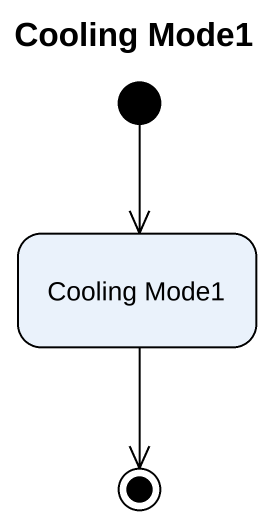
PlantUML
@startuml
title Cooling Mode1
hide empty description
state "Cooling Mode1" as Cooling_Mode1
[*] --> Cooling_Mode1
Cooling_Mode1 --> [*]
@enduml
